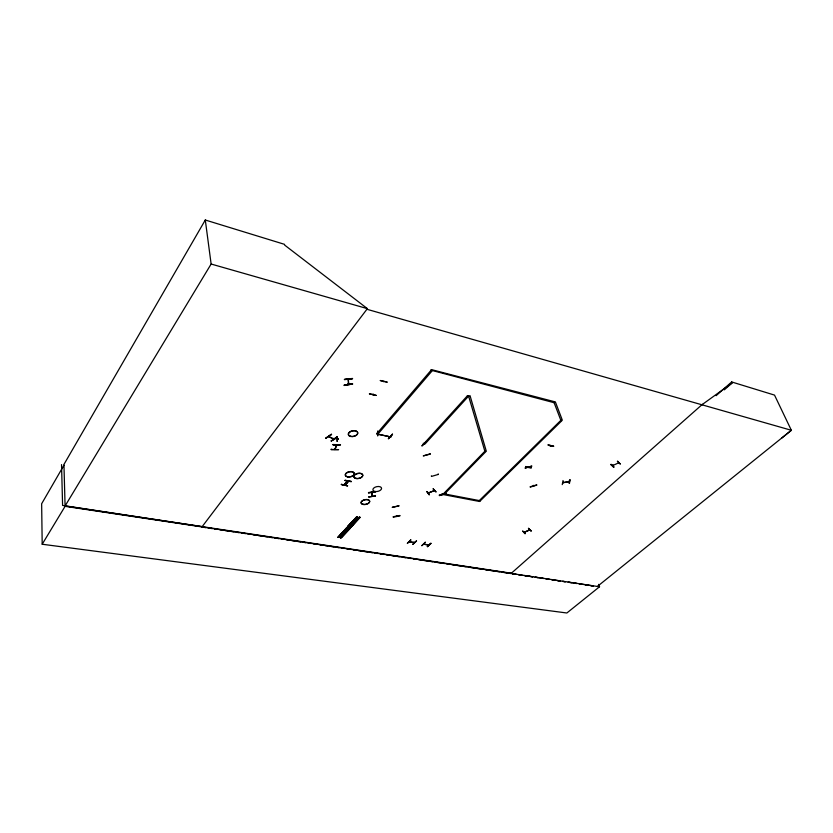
<?xml version="1.0" encoding="UTF-8"?>
<svg xmlns="http://www.w3.org/2000/svg" width="833" height="833" viewBox="0 0 833 833"><rect width="100%" height="100%" fill="white"/><g stroke="black" fill="none" stroke-linecap="round" stroke-linejoin="round"><path stroke-width="1.25" d="M368.54 492.865L375.527 491.637L368.467 492.542M371.914 492.428L372.184 496.187M372.143 496.218L372.195 492.355M375.464 495.999L375.402 495.479M442.729 494.354L442.469 493.636M377.089 433.899L377.766 433.597L377.089 433.66M377.922 431.338L377.703 435.951L377.755 431.057M334.804 449.528L335.178 448.602M336.865 445.009L335.074 449.487M613.786 467.063L610.912 464.491L613.744 466.782M391.114 436.419L391.25 436.273M347.476 485.91L341.384 484.337M528.851 467.615L529.017 466.563M423.362 443.843L423.997 443.76M522.76 531.121L524.957 533.734M533.661 486.045L533.432 485.337M562.254 484.629L563.056 480.526M563.504 482.661L563.493 482.12M568.689 481.724L568.564 481.203M569.116 483.379L570.011 479.548L569.48 483.307M618.544 462.888L612.515 465.657L613.046 464.97M334.824 449.476L336.49 445.041M338.531 449.633L331.19 449.685L331.222 449.112M426.808 491.564L429.11 494.823L429.38 494.375M348.663 379.296L348.319 379.838L348.225 378.661L348.777 384.377L348.298 383.326M428.131 493.094L434.441 490.564M421.904 545.75L425.309 542.127M428.735 492.418L428.818 492.522M346.393 483.421C345.039 483.359 347.569 482.713 346.07 482.942M407.399 543.449L410.784 539.784M325.974 438.262L331.492 434.201M392.447 434.337L388.574 438.71M369.477 393.728L376.287 395.436L369.404 393.936M348.309 379.379L348.433 384.45M337.365 441.355L337.24 436.534L337.021 441.459M550.134 445.842L550.946 445.842M333.075 444.864L340.478 444.77L333.002 444.52M344.144 485.045L347.621 480.828L343.862 485.035M613.203 465.491L612.63 465.772M428.193 493.063L434.347 490.585M341.374 484.608L347.663 485.743L341.363 484.389M531.277 467.969L525.665 466.949L531.183 467.657M781.593 438.189L791.35 430.276L366.916 309.272L367.384 308.637L284.667 245.11L284.522 244.34L205.293 220.006L63.943 464.439L65.089 506.329L42.191 544.241L566.867 612.994L599.521 586.765L598.74 584.36M63.964 465.199L41.65 503.757L42.191 544.241M205.293 220.006L211.134 264.03L65.078 505.985L511.379 573.219M348.184 378.682L348.361 379.786M348.433 383.878L348.413 384.377M550.884 445.874L550.249 446.217L550.936 445.884M201.857 527.05L367.384 308.637M367.009 309.293L367.488 308.668L211.134 264.03M337.396 439.043L338.219 439.126L338.156 438.512M383.649 381.764L383.836 381.545M373.142 394.613L372.788 394.592M373.08 394.613L373.153 393.947M387.178 382.191L380.285 380.577M432.056 370.945L378.151 433.816L376.901 433.545L431.598 369.633L554.976 401.829L554.112 402.703L430.63 370.091M345.091 480.308L351.37 481.495L345.112 480.318M343.852 485.025L347.351 480.985M348.402 480.974L344.893 485.233L348.35 480.953M345.226 485.264L348.735 481.235M392.52 434.399L388.282 438.72L392.447 434.066M422.029 446.009L426.309 441.782L421.946 445.686M356.701 516.783L347.465 526.737L357.44 516.679L348.413 526.893L357.43 516.793M338.698 537.264L337.896 537.243L347.122 527.32L338.344 537.327M356.888 516.679L347.496 526.748L348.444 526.904M337.917 537.264L347.142 527.424M357.336 516.897L348.09 526.841M338.458 537.337L347.684 527.414L338.854 537.41M360.033 517.387L350.755 527.299L360.075 517.376L359.221 517.012L349.87 527.154M340.228 537.639L349.454 527.726L350.079 527.945L340.249 537.649L341.249 537.795L350.297 528.08L340.791 537.733M340.301 537.66L349.475 527.83M340.645 537.722L349.922 528.039M359.627 517.314L350.599 527.154M350.266 528.101L341.238 537.806M562.889 482.64L569.345 481.464M444.593 493.948L485.951 451.538L484.827 451.299L442.781 494.479L479.621 501.497L561.942 420.603L560.859 420.332L554.112 402.703L555.486 402.214L562.213 419.853L560.859 420.332L479.308 500.571M410.846 540.086L407.379 543.231M409.607 541.585L409.721 541.471M414.532 542.741L413.959 542.148M414.647 542.627L409.118 541.919L409.638 541.96M412.824 544.095L416.333 540.929M416.583 540.981L412.887 544.397M613.536 467.198L610.922 464.47M424.236 543.793L423.601 544.209L429.026 544.928M430.776 543.251L427.235 546.386M427.589 546.698L431.025 543.303L427.381 546.656M525.675 466.99L525.8 466.459M528.726 467.355L529.153 467.001L528.497 467.344M702.438 404.307L511.004 573.552L502.018 572.209M716.109 395.665L731.666 381.951L774.523 395.102L791.35 430.276L597.271 586.536M724.314 389.834L732.124 382.961L731.666 381.951M338.136 439.126L337.469 439.033L338.156 438.949M524.009 532.308L529.715 529.83M529.767 529.965L524.176 532.412M396.747 516.408L396.602 515.825M701.907 404.776L732.124 382.961M325.932 438.033L331.315 434.347M325.734 438.21L331.596 434.534M331.263 441.011C341.415 433.618 336.553 439.043 331.18 440.74M331.305 441.074L336.73 436.94M348.642 379.806L348.506 378.682M348.402 383.951L348.215 383.388M388.834 436.659L389.5 436.804M390.646 436.534L391.354 436.659M617.357 461.315L620.221 463.939M409.201 541.752L414.595 542.616M528.538 528.632L531.287 530.965L528.455 528.341M433.243 488.981L436.107 492.022L433.118 488.742M548.166 445.061L553.778 446.228L548.02 444.843M428.88 545.053L423.705 544.23M430.349 454.1L423.268 455.901L430.265 453.777M438.304 474.425L431.494 476.414L431.338 475.893M525.227 468.146L531.902 466.074L525.154 467.917M439.21 495.083L445.842 493.167M445.988 493.667L439.366 495.583L445.915 493.469M530.173 486.764L536.712 484.889M359.794 517.22L350.818 527.299M569.251 481.641L562.962 482.765M393.176 516.762L399.871 515.492M398.945 505.954L392.176 507.339L398.892 505.756M368.53 492.782L375.516 491.782M375.464 495.812L368.509 497.009L375.454 495.958M352.536 378.734L344.383 379.411L352.526 378.442M344.435 379.661L352.515 378.63M352.598 384.19C337.157 385.637 345.633 386.231 352.526 383.576M617.607 461.201L620.241 463.971M396.446 516.46L396.373 515.866M531.006 531.038L528.497 528.351M442.49 494.479L442.24 493.698M331.263 449.435L338.562 449.612M333.075 444.76L340.489 444.78M391.041 436.856L390.615 436.731M65.089 506.329L599.521 586.765M203.137 527.247L205.699 527.633M208.271 528.018L212.113 528.601M214.685 528.986L217.246 529.371M219.808 529.757L222.38 530.142M224.941 530.527L228.794 531.11M231.355 531.496L233.927 531.881M236.489 532.266L239.05 532.651M241.622 533.037L245.464 533.609M248.036 533.995L250.598 534.39M253.159 534.776L255.731 535.161M258.292 535.546L262.145 536.119M264.707 536.504L267.278 536.889M269.84 537.285L272.401 537.67M274.973 538.056L278.816 538.628M281.387 539.013L283.949 539.399M286.521 539.784L289.082 540.169M291.644 540.565L294.216 540.95M296.777 541.335L300.63 541.908M303.191 542.293L305.753 542.679M308.325 543.064L310.886 543.46M313.458 543.845L317.3 544.418M319.872 544.803L322.433 545.188M324.995 545.573L327.567 545.959M330.128 546.344L333.981 546.927M336.542 547.312L339.114 547.697M341.676 548.083L344.237 548.468M346.809 548.853L350.651 549.436M353.223 549.822L355.785 550.207M358.346 550.592L360.918 550.977M363.48 551.363L367.332 551.946M369.894 552.331L372.466 552.716M375.027 553.102L377.588 553.487M380.16 553.872L384.003 554.455M386.574 554.84L389.136 555.226M391.708 555.611L394.269 555.996M396.831 556.382L399.403 556.767M403.245 557.35L405.817 557.735M408.378 558.12L410.94 558.506M413.512 558.891L416.073 559.276M418.645 559.661L427.621 561.015M430.182 561.4L432.754 561.786M435.315 562.171L444.301 563.525M446.863 563.91L449.424 564.295M451.996 564.68L460.972 566.034M463.533 566.419L466.105 566.804M468.667 567.19L482.776 569.314M485.347 569.699L499.456 571.823M516.075 574.322L512.274 573.75L516.148 574.333M518.615 574.697L522.416 575.27M524.957 575.655L532.568 576.8M535.109 577.186L543.991 578.519M546.521 578.904L549.062 579.279M551.602 579.664L560.484 580.997M563.014 581.382L565.555 581.757M568.096 582.142L576.967 583.475M579.508 583.86L593.46 585.963M202.169 526.633L62.59 505.433L61.538 464.595M518.72 574.728L521.281 575.114M523.853 575.509L532.86 576.873M535.432 577.269L537.993 577.654M540.565 578.05L543.137 578.435M545.709 578.831L549.572 579.414M552.144 579.81L554.705 580.195M557.277 580.591L559.849 580.976M562.421 581.372L564.993 581.757M568.856 582.34L571.417 582.736M573.989 583.131L576.561 583.516M579.133 583.912L581.705 584.297M585.568 584.881L588.14 585.276M590.701 585.661L593.273 586.057M425.382 542.429L421.883 545.532M443.5 493.74L480.36 500.779M377.297 434.16L378.047 434.316M424.007 443.781L423.289 443.229M380.369 380.483L387.001 382.014M333.783 439.21L328.702 436.565L334.054 439.085M522.76 531.09L525.269 533.599M611.183 464.304L613.859 467.084M426.819 491.532L429.464 494.687M438.304 474.446L438.148 473.915M536.785 485.139L530.267 487.086M376.849 433.295L376.933 433.868M399.934 515.877L393.249 517.158M344.487 384.596L344.56 385.231M351.172 481.713L344.924 480.537M333.45 438.387L333.262 438.522M352.578 383.867L344.55 384.929M378.057 434.243L388.761 436.502L378.057 434.243M467.386 395.81L423.83 443.739L425.017 443.999L468.604 396.112L470.051 395.696L486.222 450.913L484.879 451.309L468.604 396.112L467.386 395.81M363.24 504.496A4.363 2.364 -11.7 0 0 369.706 501.497A4.363 2.364 -11.7 0 0 363.271 500.341A4.363 2.364 -11.7 0 0 363.24 504.496M363.198 504.361A4.394 2.374 -11.7 0 0 369.706 501.351A4.394 2.374 -11.7 0 0 363.23 500.185A4.394 2.374 -11.7 0 0 363.198 504.361M374.996 491.48A4.415 2.426 -12.1 0 0 381.576 488.419A4.415 2.426 -12.1 0 0 375.1 487.201A4.415 2.426 -12.1 0 0 374.996 491.48M350.714 436.492A4.769 2.822 -11.5 0 0 357.763 433.077A4.769 2.822 -11.5 0 0 350.683 431.546A4.769 2.822 -11.5 0 0 350.714 436.492M350.672 436.346A4.8 2.843 -11.5 0 0 357.753 432.921A4.8 2.843 -11.5 0 0 350.631 431.379A4.8 2.843 -11.5 0 0 350.672 436.346M356.118 478.538A4.519 2.53 -11.5 0 0 362.803 475.383A4.519 2.53 -11.5 0 0 356.108 474.092A4.519 2.53 -11.5 0 0 356.118 478.538M356.066 478.402A4.55 2.551 -11.5 0 0 362.803 475.226A4.55 2.551 -11.5 0 0 356.066 473.925A4.55 2.551 -11.5 0 0 356.066 478.402M347.6 476.924A4.55 2.561 -11.2 0 0 354.306 473.748A4.55 2.561 -11.2 0 0 347.548 472.436A4.55 2.561 -11.2 0 0 347.6 476.924M347.559 476.788A4.571 2.572 -11.2 0 0 354.306 473.592A4.571 2.572 -11.2 0 0 347.507 472.28A4.571 2.572 -11.2 0 0 347.559 476.788"/></g></svg>
